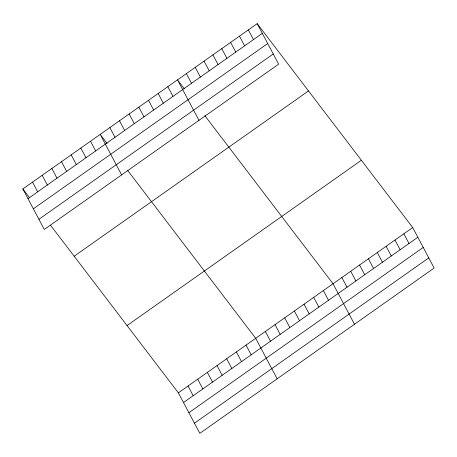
<?xml version="1.0" encoding="UTF-8"?>
<svg xmlns="http://www.w3.org/2000/svg" width="457" height="457" viewBox="0 0 457 457"><rect width="100%" height="100%" fill="white"/><g stroke="black" fill="none" stroke-linecap="round" stroke-linejoin="round"><path stroke-width="0.69" d="M257.182 23.65L278.627 64.151L44.295 229.448L22.85 188.947L257.182 23.65L412.705 227.552L434.15 268.053L199.818 433.35L178.373 392.849L50.55 225.261M27.991 198.658L262.324 33.361M33.372 208.82L267.705 43.524M38.914 219.291L273.246 53.989M74.171 256.234L308.504 90.937M127.052 325.561L361.384 160.264M178.373 392.849L412.705 227.552M183.514 402.56L417.847 237.263M188.895 412.722L423.228 247.426M194.436 423.188L428.769 257.891M184.434 88.926L177.51 79.849L198.955 120.351M204.799 115.632L333.033 283.751L354.478 324.253M107.104 143.475L100.18 134.398L121.625 174.9M127.469 170.181L255.703 338.3L277.148 378.802M22.85 188.947L29.368 197.493M403.851 233.795L408.992 243.507M395.002 240.039L400.143 249.751M386.148 246.283L391.289 255.994M377.293 252.527L382.435 262.238M248.328 29.894L253.475 39.605M368.439 258.771L373.586 268.482M239.479 36.137L244.621 45.849M359.59 265.02L364.732 274.731M230.625 42.381L235.766 52.092M350.736 271.264L355.877 280.975M221.771 48.631L226.918 58.342M341.882 277.508L347.029 287.219M212.922 54.874L218.063 64.586M204.068 61.118L209.209 70.829M323.367 290.572L328.509 300.283M195.213 67.362L200.355 77.073M313.702 297.387L318.843 307.098M186.365 73.606L191.506 83.317M304.031 304.208L309.178 313.919M294.365 311.023L299.506 320.734M167.845 86.67L172.986 96.381M284.7 317.844L289.841 327.555M158.179 93.485L163.32 103.202M275.034 324.664L280.175 334.375M148.514 100.306L153.655 110.017M265.368 331.479L270.51 341.19M138.842 107.127L143.989 116.838M129.177 113.942L134.318 123.653M246.037 345.115L251.179 354.832M119.511 120.762L124.652 130.474M236.372 351.936L241.513 361.647M109.846 127.583L114.987 137.294M226.701 358.756L231.848 368.468M217.035 365.571L222.176 375.283M90.515 141.219L95.656 150.93M207.369 372.392L212.511 382.103M80.849 148.034L85.99 157.745M197.704 379.213L202.845 388.924M71.183 154.854L76.325 164.566M188.038 386.028L193.18 395.739M61.512 161.675L66.659 171.386M51.847 168.49L56.988 178.201M42.181 175.311L47.322 185.022M32.516 182.126L37.657 191.837"/></g></svg>
